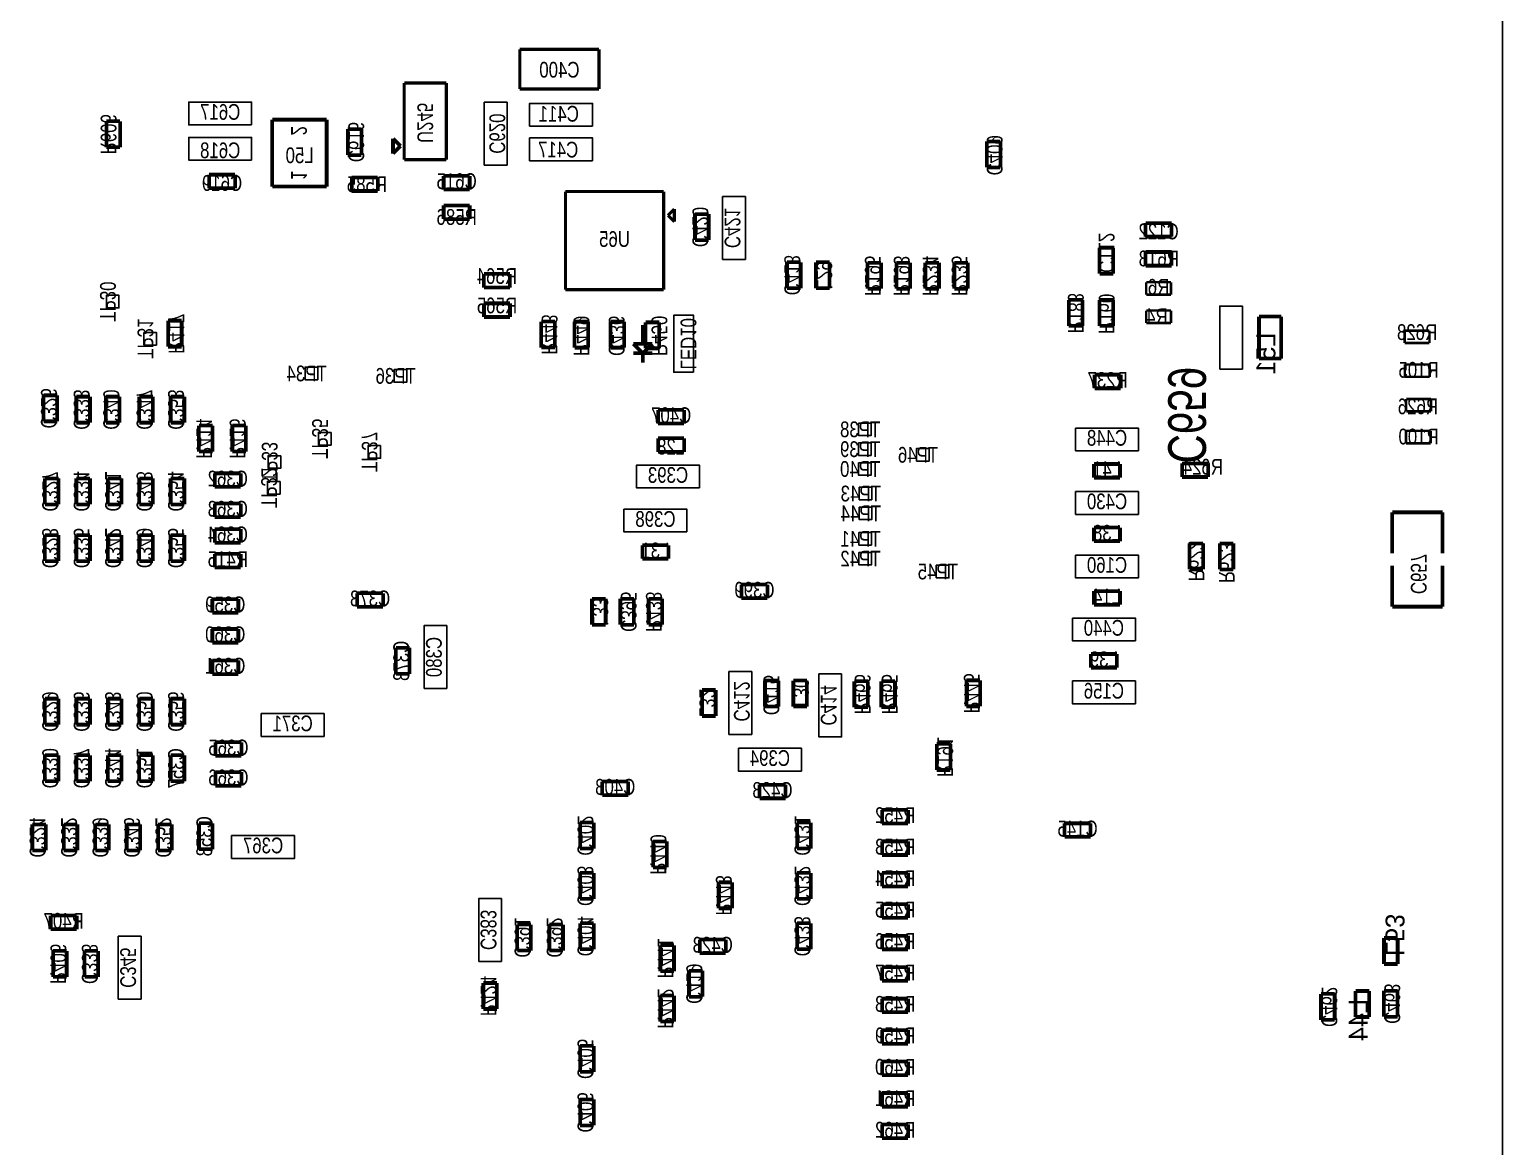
# Model space of a CAD drawing. Extents: x -6 to 122, y -39 to 112.
# Drawn here: x 57.1 to 116.6, y 37.6 to 82.7 of the extents above; entities that cross this region are included whole.
import ezdxf
from ezdxf.enums import TextEntityAlignment as Align

# ---------------------------------------------------------------- set-up
doc = ezdxf.new("R2010")
doc.units = 0
for name, color, linetype in [('BG_OUTLINE', 253, 'CONTINUOUS'), ('PG_ASSEMBLY_BOTTOM', 12, 'CONTINUOUS'), ('RD_ASSEMBLY_BOTTOM', 142, 'CONTINUOUS')]:
    doc.layers.add(name, color=color, linetype=linetype)

msp = doc.modelspace()

# ---------------------------------------------------------------- linework, layer by layer
at = {"layer": 'BG_OUTLINE'}
msp.add_lwpolyline([(116.599995, 7.999984), (116.599995, 109.599984)], dxfattribs=at)
at = {"layer": 'PG_ASSEMBLY_BOTTOM'}
for points, const_width in [([(76.912876, 80.290848), (76.912876, 81.891048)], 0.127), ([(76.912876, 81.891048), (80.113276, 81.891048)], 0.127), ([(80.113276, 81.891048), (80.113276, 80.290848)], 0.127), ([(72.245195, 77.43571), (72.245195, 80.535526)], 0.127), ([(72.245195, 80.535526), (73.945013, 80.535526)], 0.127), ([(73.945013, 80.535526), (73.945013, 77.43571)], 0.127), ([(80.113276, 80.290848), (76.912876, 80.290848)], 0.127), ([(66.9147, 76.35179), (66.9147, 79.051785)], 0.1524), ([(66.9147, 79.051785), (69.114721, 79.051785)], 0.1524), ([(66.9147, 76.35179), (66.9147, 79.051785)], 0.1524), ([(66.9147, 79.051785), (69.114721, 79.051785)], 0.1524), ([(69.114721, 79.051785), (69.114721, 76.35179)], 0.1524), ([(69.114721, 79.051785), (69.114721, 76.35179)], 0.1524), ([(60.22119, 77.938859), (60.22119, 78.988844)], 0.1524), ([(60.22119, 78.988844), (60.771405, 78.988844)], 0.1524), ([(60.771405, 78.988844), (60.771405, 77.938859)], 0.1524), ([(69.969202, 77.62273), (69.969202, 78.672715)], 0.1524), ([(69.969202, 78.672715), (70.519417, 78.672715)], 0.1524), ([(70.519417, 78.672715), (70.519417, 77.62273)], 0.1524), ([(60.771405, 77.938859), (60.22119, 77.938859)], 0.1524), ([(71.795107, 77.685621), (71.795107, 78.285619)], 0.1524), ([(71.795107, 78.285619), (72.095106, 77.98562)], 0.1524), ([(72.095106, 77.98562), (71.795107, 77.685621)], 0.1524), ([(95.77258, 77.124052), (95.77258, 78.174037)], 0.1524), ([(95.77258, 78.174037), (96.322794, 78.174037)], 0.1524), ([(96.322794, 78.174037), (96.322794, 77.124052)], 0.1524), ([(70.519417, 77.62273), (69.969202, 77.62273)], 0.1524), ([(73.945013, 77.43571), (72.245195, 77.43571)], 0.127), ([(64.365505, 76.283744), (64.365505, 76.833959)], 0.1524), ([(64.365505, 76.833959), (65.41549, 76.833959)], 0.1524), ([(65.41549, 76.833959), (65.41549, 76.283744)], 0.1524), ([(70.126225, 76.172441), (70.126225, 76.722656)], 0.1524), ([(70.126225, 76.722656), (71.17621, 76.722656)], 0.1524), ([(71.17621, 76.722656), (71.17621, 76.172441)], 0.1524), ([(73.839705, 76.232944), (73.839705, 76.783159)], 0.1524), ([(73.839705, 76.783159), (74.88969, 76.783159)], 0.1524), ([(74.88969, 76.783159), (74.88969, 76.232944)], 0.1524), ([(96.322794, 77.124052), (95.77258, 77.124052)], 0.1524), ([(65.41549, 76.283744), (64.365505, 76.283744)], 0.1524), ([(69.114721, 76.35179), (66.9147, 76.35179)], 0.1524), ([(69.114721, 76.35179), (66.9147, 76.35179)], 0.1524), ([(71.17621, 76.172441), (70.126225, 76.172441)], 0.1524), ([(74.88969, 76.232944), (73.839705, 76.232944)], 0.1524), ([(78.758898, 72.190051), (78.758898, 76.152451)], 0.127), ([(78.758898, 76.152451), (82.721298, 76.152451)], 0.127), ([(79.597098, 76.152451), (79.952698, 76.152451)], 0.127), ([(80.232098, 76.152451), (80.587698, 76.152451)], 0.127), ([(80.892498, 76.152451), (81.248098, 76.152451)], 0.127), ([(81.527498, 76.152451), (81.883098, 76.152451)], 0.127), ([(82.721298, 76.152451), (82.721298, 72.190051)], 0.127), ([(73.839705, 75.589359), (74.88969, 75.589359)], 0.1524), ([(73.839705, 75.039144), (73.839705, 75.589359)], 0.1524), ([(74.88969, 75.589359), (74.88969, 75.039144)], 0.1524), ([(74.88969, 75.039144), (73.839705, 75.039144)], 0.1524), ([(78.758898, 74.958651), (78.758898, 75.314251)], 0.127), ([(82.721298, 75.314251), (82.721298, 74.958651)], 0.127), ([(82.899098, 75.187251), (83.153098, 75.441251)], 0.127), ([(83.153098, 74.933251), (82.899098, 75.187251)], 0.127), ([(83.153098, 75.441251), (83.153098, 74.933251)], 0.127), ([(83.989494, 74.192359), (83.989494, 75.242344)], 0.1524), ([(83.989494, 75.242344), (84.539709, 75.242344)], 0.1524), ([(84.539709, 75.242344), (84.539709, 74.192359)], 0.1524), ([(78.758898, 74.323651), (78.758898, 74.679251)], 0.127), ([(82.721298, 74.679251), (82.721298, 74.323651)], 0.127), ([(102.186105, 74.327944), (102.186105, 74.878159)], 0.1524), ([(102.186105, 74.878159), (103.23609, 74.878159)], 0.1524), ([(103.23609, 74.327944), (102.186105, 74.327944)], 0.1524), ([(103.23609, 74.878159), (103.23609, 74.327944)], 0.1524), ([(78.758898, 73.663251), (78.758898, 74.018851)], 0.127), ([(82.721298, 74.018851), (82.721298, 73.663251)], 0.127), ([(84.539709, 74.192359), (83.989494, 74.192359)], 0.1524), ([(100.32779, 72.833459), (100.32779, 73.883444)], 0.1524), ([(100.32779, 73.883444), (100.878005, 73.883444)], 0.1524), ([(100.878005, 73.883444), (100.878005, 72.833459)], 0.1524), ([(102.186105, 73.709759), (103.23609, 73.709759)], 0.1524), ([(102.186105, 73.159544), (102.186105, 73.709759)], 0.1524), ([(103.23609, 73.709759), (103.23609, 73.159544)], 0.1524), ([(78.758898, 73.028251), (78.758898, 73.383851)], 0.127), ([(82.721298, 73.383851), (82.721298, 73.028251)], 0.127), ([(87.70399, 72.249259), (87.70399, 73.299244)], 0.1524), ([(87.70399, 73.299244), (88.254205, 73.299244)], 0.1524), ([(88.254205, 73.299244), (88.254205, 72.249259)], 0.1524), ([(88.87239, 72.249259), (88.87239, 73.299244)], 0.1524), ([(88.87239, 73.299244), (89.422605, 73.299244)], 0.1524), ([(89.422605, 73.299244), (89.422605, 72.249259)], 0.1524), ([(90.95519, 72.223859), (90.95519, 73.273844)], 0.1524), ([(90.95519, 73.273844), (91.505405, 73.273844)], 0.1524), ([(91.505405, 73.273844), (91.505405, 72.223859)], 0.1524), ([(92.12359, 72.223859), (92.12359, 73.273844)], 0.1524), ([(92.12359, 73.273844), (92.673805, 73.273844)], 0.1524), ([(92.673805, 73.273844), (92.673805, 72.223859)], 0.1524), ([(93.29199, 72.223859), (93.29199, 73.273844)], 0.1524), ([(93.29199, 73.273844), (93.842205, 73.273844)], 0.1524), ([(93.842205, 73.273844), (93.842205, 72.223859)], 0.1524), ([(94.46039, 72.223859), (94.46039, 73.273844)], 0.1524), ([(94.46039, 73.273844), (95.010605, 73.273844)], 0.1524), ([(95.010605, 73.273844), (95.010605, 72.223859)], 0.1524), ([(103.23609, 73.159544), (102.186105, 73.159544)], 0.1524), ([(75.464772, 72.274989), (75.464772, 72.825204)], 0.1524), ([(75.464772, 72.825204), (76.514757, 72.825204)], 0.1524), ([(76.514757, 72.825204), (76.514757, 72.274989)], 0.1524), ([(100.878005, 72.833459), (100.32779, 72.833459)], 0.1524), ([(76.514757, 72.274989), (75.464772, 72.274989)], 0.1524), ([(82.721298, 72.190051), (78.758898, 72.190051)], 0.127), ([(79.952698, 72.190051), (79.597098, 72.190051)], 0.127), ([(80.587698, 72.190051), (80.232098, 72.190051)], 0.127), ([(81.248098, 72.190051), (80.892498, 72.190051)], 0.127), ([(81.883098, 72.190051), (81.527498, 72.190051)], 0.127), ([(88.254205, 72.249259), (87.70399, 72.249259)], 0.1524), ([(89.422605, 72.249259), (88.87239, 72.249259)], 0.1524), ([(91.505405, 72.223859), (90.95519, 72.223859)], 0.1524), ([(92.673805, 72.223859), (92.12359, 72.223859)], 0.1524), ([(93.842205, 72.223859), (93.29199, 72.223859)], 0.1524), ([(95.010605, 72.223859), (94.46039, 72.223859)], 0.1524), ([(102.211226, 71.990915), (102.211226, 72.490813)], 0.102108), ([(102.211226, 72.490813), (103.21102, 72.490813)], 0.102108), ([(103.21102, 71.990915), (102.211226, 71.990915)], 0.102108), ([(103.21102, 72.490813), (103.21102, 71.990915)], 0.102108), ([(75.469318, 71.636814), (76.519303, 71.636814)], 0.1524), ([(75.469318, 71.086599), (75.469318, 71.636814)], 0.1524), ([(76.519303, 71.636814), (76.519303, 71.086599)], 0.1524), ([(99.08319, 70.725259), (99.08319, 71.775244)], 0.1524), ([(99.08319, 71.775244), (99.633405, 71.775244)], 0.1524), ([(99.633405, 71.775244), (99.633405, 70.725259)], 0.1524), ([(100.32779, 70.725259), (100.32779, 71.775244)], 0.1524), ([(100.32779, 71.775244), (100.878005, 71.775244)], 0.1524), ([(100.878005, 71.775244), (100.878005, 70.725259)], 0.1524), ([(102.2112, 70.847941), (102.2112, 71.347762)], 0.102108), ([(102.2112, 71.347762), (103.210995, 71.347762)], 0.102108), ([(103.210995, 71.347762), (103.210995, 70.847941)], 0.102108), ([(62.71039, 69.887059), (62.71039, 70.937044)], 0.1524), ([(62.71039, 70.937044), (63.260605, 70.937044)], 0.1524), ([(63.260605, 70.937044), (63.260605, 69.887059)], 0.1524), ([(76.519303, 71.086599), (75.469318, 71.086599)], 0.1524), ([(77.779194, 69.851448), (77.779194, 70.901433)], 0.1524), ([(77.779194, 70.901433), (78.329409, 70.901433)], 0.1524), ([(78.329409, 70.901433), (78.329409, 69.851448)], 0.1524), ([(79.125496, 69.848959), (79.125496, 70.898944)], 0.1524), ([(79.125496, 70.898944), (79.675711, 70.898944)], 0.1524), ([(79.675711, 70.898944), (79.675711, 69.848959)], 0.1524), ([(80.57929, 69.848959), (80.57929, 70.898944)], 0.1524), ([(80.57929, 70.898944), (81.129505, 70.898944)], 0.1524), ([(81.129505, 70.898944), (81.129505, 69.848959)], 0.1524), ([(81.883098, 70.005651), (81.883098, 70.767651)], 0.1524), ([(81.992089, 69.821755), (81.992089, 70.87174)], 0.1524), ([(81.992089, 70.87174), (82.542304, 70.87174)], 0.1524), ([(82.542304, 70.87174), (82.542304, 69.821755)], 0.1524), ([(99.633405, 70.725259), (99.08319, 70.725259)], 0.1524), ([(100.878005, 70.725259), (100.32779, 70.725259)], 0.1524), ([(103.210995, 70.847941), (102.2112, 70.847941)], 0.102108), ([(106.763312, 69.406491), (106.763312, 71.106309)], 0.1524), ([(106.763312, 71.106309), (107.663488, 71.106309)], 0.1524), ([(107.663488, 71.106309), (107.663488, 69.406491)], 0.1524), ([(112.6506, 70.036487), (112.6506, 70.536308)], 0.102108), ([(112.6506, 70.536308), (113.650395, 70.536308)], 0.102108), ([(113.650395, 70.536308), (113.650395, 70.036487)], 0.102108), ([(63.260605, 69.887059), (62.71039, 69.887059)], 0.1524), ([(78.329409, 69.851448), (77.779194, 69.851448)], 0.1524), ([(79.675711, 69.848959), (79.125496, 69.848959)], 0.1524), ([(81.129505, 69.848959), (80.57929, 69.848959)], 0.1524), ([(81.883098, 69.624651), (81.502098, 70.005651)], 0.1524), ([(81.502098, 70.005651), (82.264098, 70.005651)], 0.1524), ([(81.883098, 69.624651), (81.502098, 69.624651)], 0.1524), ([(82.264098, 70.005651), (81.883098, 69.624651)], 0.1524), ([(81.883098, 69.624651), (82.264098, 69.624651)], 0.1524), ([(81.883098, 69.243651), (81.883098, 69.624651)], 0.1524), ([(82.542304, 69.821755), (81.992089, 69.821755)], 0.1524), ([(113.650395, 70.036487), (112.6506, 70.036487)], 0.102108), ([(107.663488, 69.406491), (106.763312, 69.406491)], 0.1524), ([(112.653572, 68.66956), (112.653572, 69.169382)], 0.102108), ([(112.653572, 69.169382), (113.653367, 69.169382)], 0.102108), ([(113.653367, 69.169382), (113.653367, 68.66956)], 0.102108), ([(100.128705, 68.756759), (101.17869, 68.756759)], 0.1524), ([(100.128705, 68.206544), (100.128705, 68.756759)], 0.1524), ([(101.17869, 68.756759), (101.17869, 68.206544)], 0.1524), ([(113.653367, 68.66956), (112.653572, 68.66956)], 0.102108), ([(57.683121, 66.874238), (57.683121, 67.924223)], 0.1524), ([(57.683121, 67.924223), (58.233335, 67.924223)], 0.1524), ([(58.233335, 67.924223), (58.233335, 66.874238)], 0.1524), ([(59.005241, 66.822117), (59.005241, 67.872102)], 0.1524), ([(59.005241, 67.872102), (59.555456, 67.872102)], 0.1524), ([(59.555456, 67.872102), (59.555456, 66.822117)], 0.1524), ([(60.200743, 66.822117), (60.200743, 67.872102)], 0.1524), ([(60.200743, 67.872102), (60.750958, 67.872102)], 0.1524), ([(60.750958, 67.872102), (60.750958, 66.822117)], 0.1524), ([(61.545241, 66.822117), (61.545241, 67.872102)], 0.1524), ([(61.545241, 67.872102), (62.095456, 67.872102)], 0.1524), ([(62.095456, 67.872102), (62.095456, 66.822117)], 0.1524), ([(62.815241, 66.822117), (62.815241, 67.872102)], 0.1524), ([(62.815241, 67.872102), (63.365456, 67.872102)], 0.1524), ([(63.365456, 67.872102), (63.365456, 66.822117)], 0.1524), ([(101.17869, 68.206544), (100.128705, 68.206544)], 0.1524), ([(112.710265, 67.274288), (112.710265, 67.774109)], 0.102108), ([(112.710265, 67.774109), (113.71006, 67.774109)], 0.102108), ([(113.71006, 67.774109), (113.71006, 67.274288)], 0.102108), ([(82.501207, 66.784144), (82.501207, 67.334359)], 0.1524), ([(82.501207, 67.334359), (83.551192, 67.334359)], 0.1524), ([(83.551192, 67.334359), (83.551192, 66.784144)], 0.1524), ([(113.71006, 67.274288), (112.710265, 67.274288)], 0.102108), ([(58.233335, 66.874238), (57.683121, 66.874238)], 0.1524), ([(59.555456, 66.822117), (59.005241, 66.822117)], 0.1524), ([(60.750958, 66.822117), (60.200743, 66.822117)], 0.1524), ([(62.095456, 66.822117), (61.545241, 66.822117)], 0.1524), ([(63.365456, 66.822117), (62.815241, 66.822117)], 0.1524), ([(63.956641, 65.651939), (63.956641, 66.701924)], 0.1524), ([(63.956641, 66.701924), (64.506856, 66.701924)], 0.1524), ([(64.506856, 66.701924), (64.506856, 65.651939)], 0.1524), ([(65.302841, 65.651939), (65.302841, 66.701924)], 0.1524), ([(65.302841, 66.701924), (65.853056, 66.701924)], 0.1524), ([(65.853056, 66.701924), (65.853056, 65.651939)], 0.1524), ([(83.551192, 66.784144), (82.501207, 66.784144)], 0.1524), ([(82.501105, 66.191359), (83.55109, 66.191359)], 0.1524), ([(82.501105, 65.641144), (82.501105, 66.191359)], 0.1524), ([(83.55109, 66.191359), (83.55109, 65.641144)], 0.1524), ([(112.699038, 65.989479), (112.699038, 66.489301)], 0.102108), ([(112.699038, 66.489301), (113.698833, 66.489301)], 0.102108), ([(113.698833, 65.989479), (112.699038, 65.989479)], 0.102108), ([(113.698833, 66.489301), (113.698833, 65.989479)], 0.102108), ([(64.506856, 65.651939), (63.956641, 65.651939)], 0.1524), ([(65.853056, 65.651939), (65.302841, 65.651939)], 0.1524), ([(83.55109, 65.641144), (82.501105, 65.641144)], 0.1524), ([(64.597356, 64.225424), (64.597356, 64.775639)], 0.1524), ([(64.597356, 64.775639), (65.647341, 64.775639)], 0.1524), ([(65.647341, 64.775639), (65.647341, 64.225424)], 0.1524), ([(100.103305, 64.599744), (100.103305, 65.149959)], 0.1524), ([(100.103305, 65.149959), (101.15329, 65.149959)], 0.1524), ([(101.15329, 65.149959), (101.15329, 64.599744)], 0.1524), ([(103.659305, 65.175359), (104.70929, 65.175359)], 0.1524), ([(103.659305, 64.625144), (103.659305, 65.175359)], 0.1524), ([(104.70929, 65.175359), (104.70929, 64.625144)], 0.1524), ([(57.735241, 63.518821), (57.735241, 64.568807)], 0.1524), ([(57.735241, 64.568807), (58.285456, 64.568807)], 0.1524), ([(58.285456, 64.568807), (58.285456, 63.518821)], 0.1524), ([(59.005241, 63.518821), (59.005241, 64.568807)], 0.1524), ([(59.005241, 64.568807), (59.555456, 64.568807)], 0.1524), ([(59.555456, 64.568807), (59.555456, 63.518821)], 0.1524), ([(60.275241, 63.518821), (60.275241, 64.568807)], 0.1524), ([(60.275241, 64.568807), (60.825456, 64.568807)], 0.1524), ([(60.825456, 64.568807), (60.825456, 63.518821)], 0.1524), ([(61.545241, 63.518821), (61.545241, 64.568807)], 0.1524), ([(61.545241, 64.568807), (62.095456, 64.568807)], 0.1524), ([(62.095456, 64.568807), (62.095456, 63.518821)], 0.1524), ([(62.815241, 63.518821), (62.815241, 64.568807)], 0.1524), ([(62.815241, 64.568807), (63.365456, 64.568807)], 0.1524), ([(63.365456, 64.568807), (63.365456, 63.518821)], 0.1524), ([(65.647341, 64.225424), (64.597356, 64.225424)], 0.1524), ([(101.15329, 64.599744), (100.103305, 64.599744)], 0.1524), ([(104.70929, 64.625144), (103.659305, 64.625144)], 0.1524), ([(58.285456, 63.518821), (57.735241, 63.518821)], 0.1524), ([(59.555456, 63.518821), (59.005241, 63.518821)], 0.1524), ([(60.825456, 63.518821), (60.275241, 63.518821)], 0.1524), ([(62.095456, 63.518821), (61.545241, 63.518821)], 0.1524), ([(63.365456, 63.518821), (62.815241, 63.518821)], 0.1524), ([(64.597356, 63.006707), (64.597356, 63.556921)], 0.1524), ([(64.597356, 63.556921), (65.647341, 63.556921)], 0.1524), ([(65.647341, 63.006707), (64.597356, 63.006707)], 0.1524), ([(65.647341, 63.556921), (65.647341, 63.006707)], 0.1524), ([(114.175794, 63.200051), (112.143794, 63.200051)], 0.1524), ([(112.143794, 63.200051), (112.143794, 61.549051)], 0.1524), ([(114.175794, 61.549051), (114.175794, 63.200051)], 0.1524), ([(64.597356, 61.972215), (64.597356, 62.52243)], 0.1524), ([(64.597356, 62.52243), (65.647341, 62.52243)], 0.1524), ([(65.647341, 62.52243), (65.647341, 61.972215)], 0.1524), ([(100.103305, 62.034344), (100.103305, 62.584559)], 0.1524), ([(100.103305, 62.584559), (101.15329, 62.584559)], 0.1524), ([(101.15329, 62.584559), (101.15329, 62.034344)], 0.1524), ([(57.735241, 61.232821), (57.735241, 62.282807)], 0.1524), ([(57.735241, 62.282807), (58.285456, 62.282807)], 0.1524), ([(58.285456, 62.282807), (58.285456, 61.232821)], 0.1524), ([(59.005241, 61.232821), (59.005241, 62.282807)], 0.1524), ([(59.005241, 62.282807), (59.555456, 62.282807)], 0.1524), ([(59.555456, 62.282807), (59.555456, 61.232821)], 0.1524), ([(60.275241, 61.232821), (60.275241, 62.282807)], 0.1524), ([(60.275241, 62.282807), (60.825456, 62.282807)], 0.1524), ([(60.825456, 62.282807), (60.825456, 61.232821)], 0.1524), ([(61.545241, 61.232821), (61.545241, 62.282807)], 0.1524), ([(61.545241, 62.282807), (62.095456, 62.282807)], 0.1524), ([(62.095456, 62.282807), (62.095456, 61.232821)], 0.1524), ([(62.815241, 61.232821), (62.815241, 62.282807)], 0.1524), ([(62.815241, 62.282807), (63.365456, 62.282807)], 0.1524), ([(63.365456, 62.282807), (63.365456, 61.232821)], 0.1524), ([(65.647341, 61.972215), (64.597356, 61.972215)], 0.1524), ([(81.866105, 61.873359), (82.91609, 61.873359)], 0.1524), ([(81.866105, 61.323144), (81.866105, 61.873359)], 0.1524), ([(82.91609, 61.873359), (82.91609, 61.323144)], 0.1524), ([(101.15329, 62.034344), (100.103305, 62.034344)], 0.1524), ([(103.95999, 60.895459), (103.95999, 61.945444)], 0.1524), ([(103.95999, 61.945444), (104.510205, 61.945444)], 0.1524), ([(104.510205, 61.945444), (104.510205, 60.895459)], 0.1524), ([(105.17919, 60.895459), (105.17919, 61.945444)], 0.1524), ([(105.17919, 61.945444), (105.729405, 61.945444)], 0.1524), ([(105.729405, 61.945444), (105.729405, 60.895459)], 0.1524), ([(58.285456, 61.232821), (57.735241, 61.232821)], 0.1524), ([(59.555456, 61.232821), (59.005241, 61.232821)], 0.1524), ([(60.825456, 61.232821), (60.275241, 61.232821)], 0.1524), ([(62.095456, 61.232821), (61.545241, 61.232821)], 0.1524), ([(63.365456, 61.232821), (62.815241, 61.232821)], 0.1524), ([(64.597356, 60.974707), (64.597356, 61.524921)], 0.1524), ([(64.597356, 61.524921), (65.647341, 61.524921)], 0.1524), ([(65.647341, 61.524921), (65.647341, 60.974707)], 0.1524), ([(82.91609, 61.323144), (81.866105, 61.323144)], 0.1524), ([(65.647341, 60.974707), (64.597356, 60.974707)], 0.1524), ([(104.510205, 60.895459), (103.95999, 60.895459)], 0.1524), ([(105.729405, 60.895459), (105.17919, 60.895459)], 0.1524), ([(112.143794, 59.390051), (112.143794, 61.041051)], 0.1524), ([(114.175794, 61.041051), (114.175794, 59.390051)], 0.1524), ([(85.865437, 60.284817), (86.915422, 60.284817)], 0.1524), ([(85.865437, 59.734602), (85.865437, 60.284817)], 0.1524), ([(86.915422, 60.284817), (86.915422, 59.734602)], 0.1524), ([(100.103305, 59.468944), (100.103305, 60.019159)], 0.1524), ([(100.103305, 60.019159), (101.15329, 60.019159)], 0.1524), ([(101.15329, 60.019159), (101.15329, 59.468944)], 0.1524), ([(64.495756, 59.145907), (64.495756, 59.696121)], 0.1524), ([(64.495756, 59.696121), (65.545741, 59.696121)], 0.1524), ([(65.545741, 59.696121), (65.545741, 59.145907)], 0.1524), ([(70.344411, 59.386394), (70.344411, 59.936609)], 0.1524), ([(70.344411, 59.936609), (71.394396, 59.936609)], 0.1524), ([(71.394396, 59.936609), (71.394396, 59.386394)], 0.1524), ([(79.82999, 58.660259), (79.82999, 59.710244)], 0.1524), ([(79.82999, 59.710244), (80.380205, 59.710244)], 0.1524), ([(80.380205, 59.710244), (80.380205, 58.660259)], 0.1524), ([(80.97299, 58.660259), (80.97299, 59.710244)], 0.1524), ([(80.97299, 59.710244), (81.523205, 59.710244)], 0.1524), ([(81.523205, 59.710244), (81.523205, 58.660259)], 0.1524), ([(82.11599, 58.660259), (82.11599, 59.710244)], 0.1524), ([(82.11599, 59.710244), (82.666205, 59.710244)], 0.1524), ([(82.666205, 59.710244), (82.666205, 58.660259)], 0.1524), ([(86.915422, 59.734602), (85.865437, 59.734602)], 0.1524), ([(101.15329, 59.468944), (100.103305, 59.468944)], 0.1524), ([(65.545741, 59.145907), (64.495756, 59.145907)], 0.1524), ([(71.394396, 59.386394), (70.344411, 59.386394)], 0.1524), ([(114.175794, 59.390051), (112.143794, 59.390051)], 0.1524), ([(64.495756, 57.939407), (64.495756, 58.489621)], 0.1524), ([(64.495756, 58.489621), (65.545741, 58.489621)], 0.1524), ([(65.545741, 58.489621), (65.545741, 57.939407)], 0.1524), ([(80.380205, 58.660259), (79.82999, 58.660259)], 0.1524), ([(81.523205, 58.660259), (80.97299, 58.660259)], 0.1524), ([(82.666205, 58.660259), (82.11599, 58.660259)], 0.1524), ([(65.545741, 57.939407), (64.495756, 57.939407)], 0.1524), ([(71.910931, 56.680125), (71.910931, 57.730111)], 0.1524), ([(71.910931, 57.730111), (72.461145, 57.730111)], 0.1524), ([(72.461145, 57.730111), (72.461145, 56.680125)], 0.1524), ([(64.495756, 56.669407), (64.495756, 57.219621)], 0.1524), ([(64.495756, 57.219621), (65.545741, 57.219621)], 0.1524), ([(65.545741, 57.219621), (65.545741, 56.669407)], 0.1524), ([(99.976305, 56.928944), (99.976305, 57.479159)], 0.1524), ([(99.976305, 57.479159), (101.02629, 57.479159)], 0.1524), ([(101.02629, 57.479159), (101.02629, 56.928944)], 0.1524), ([(65.545741, 56.669407), (64.495756, 56.669407)], 0.1524), ([(72.461145, 56.680125), (71.910931, 56.680125)], 0.1524), ([(101.02629, 56.928944), (99.976305, 56.928944)], 0.1524), ([(84.27499, 54.977259), (84.27499, 56.027244)], 0.1524), ([(84.27499, 56.027244), (84.825205, 56.027244)], 0.1524), ([(84.825205, 56.027244), (84.825205, 54.977259)], 0.1524), ([(86.81499, 55.358259), (86.81499, 56.408244)], 0.1524), ([(86.81499, 56.408244), (87.365205, 56.408244)], 0.1524), ([(87.365205, 56.408244), (87.365205, 55.358259)], 0.1524), ([(87.95799, 55.358259), (87.95799, 56.408244)], 0.1524), ([(87.95799, 56.408244), (88.508205, 56.408244)], 0.1524), ([(88.508205, 56.408244), (88.508205, 55.358259)], 0.1524), ([(90.42179, 55.332859), (90.42179, 56.382844)], 0.1524), ([(90.42179, 56.382844), (90.972005, 56.382844)], 0.1524), ([(90.972005, 56.382844), (90.972005, 55.332859)], 0.1524), ([(91.51399, 55.332859), (91.51399, 56.382844)], 0.1524), ([(91.51399, 56.382844), (92.064205, 56.382844)], 0.1524), ([(92.064205, 56.382844), (92.064205, 55.332859)], 0.1524), ([(94.952515, 55.367961), (94.952515, 56.417947)], 0.1524), ([(94.952515, 56.417947), (95.50273, 56.417947)], 0.1524), ([(95.50273, 56.417947), (95.50273, 55.367961)], 0.1524), ([(57.735241, 54.628821), (57.735241, 55.678807)], 0.1524), ([(57.735241, 55.678807), (58.285456, 55.678807)], 0.1524), ([(58.285456, 55.678807), (58.285456, 54.628821)], 0.1524), ([(59.005241, 54.628821), (59.005241, 55.678807)], 0.1524), ([(59.005241, 55.678807), (59.555456, 55.678807)], 0.1524), ([(59.555456, 55.678807), (59.555456, 54.628821)], 0.1524), ([(60.275241, 54.628821), (60.275241, 55.678807)], 0.1524), ([(60.275241, 55.678807), (60.825456, 55.678807)], 0.1524), ([(60.825456, 55.678807), (60.825456, 54.628821)], 0.1524), ([(61.545241, 54.628821), (61.545241, 55.678807)], 0.1524), ([(61.545241, 55.678807), (62.095456, 55.678807)], 0.1524), ([(62.095456, 55.678807), (62.095456, 54.628821)], 0.1524), ([(62.815241, 54.628821), (62.815241, 55.678807)], 0.1524), ([(62.815241, 55.678807), (63.365456, 55.678807)], 0.1524), ([(63.365456, 55.678807), (63.365456, 54.628821)], 0.1524), ([(87.365205, 55.358259), (86.81499, 55.358259)], 0.1524), ([(88.508205, 55.358259), (87.95799, 55.358259)], 0.1524), ([(90.972005, 55.332859), (90.42179, 55.332859)], 0.1524), ([(92.064205, 55.332859), (91.51399, 55.332859)], 0.1524), ([(95.50273, 55.367961), (94.952515, 55.367961)], 0.1524), ([(84.825205, 54.977259), (84.27499, 54.977259)], 0.1524), ([(58.285456, 54.628821), (57.735241, 54.628821)], 0.1524), ([(59.555456, 54.628821), (59.005241, 54.628821)], 0.1524), ([(60.825456, 54.628821), (60.275241, 54.628821)], 0.1524), ([(62.095456, 54.628821), (61.545241, 54.628821)], 0.1524), ([(63.365456, 54.628821), (62.815241, 54.628821)], 0.1524), ([(64.622756, 53.367407), (64.622756, 53.917621)], 0.1524), ([(64.622756, 53.917621), (65.672741, 53.917621)], 0.1524), ([(65.672741, 53.917621), (65.672741, 53.367407)], 0.1524), ([(93.754778, 52.799971), (93.754778, 53.849956)], 0.1524), ([(93.754778, 53.849956), (94.304993, 53.849956)], 0.1524), ([(94.304993, 53.849956), (94.304993, 52.799971)], 0.1524), ([(57.735241, 52.342821), (57.735241, 53.392807)], 0.1524), ([(57.735241, 53.392807), (58.285456, 53.392807)], 0.1524), ([(58.285456, 53.392807), (58.285456, 52.342821)], 0.1524), ([(59.005241, 52.342821), (59.005241, 53.392807)], 0.1524), ([(59.005241, 53.392807), (59.555456, 53.392807)], 0.1524), ([(59.555456, 53.392807), (59.555456, 52.342821)], 0.1524), ([(60.275241, 52.342821), (60.275241, 53.392807)], 0.1524), ([(60.275241, 53.392807), (60.825456, 53.392807)], 0.1524), ([(60.825456, 53.392807), (60.825456, 52.342821)], 0.1524), ([(61.545241, 52.342821), (61.545241, 53.392807)], 0.1524), ([(61.545241, 53.392807), (62.095456, 53.392807)], 0.1524), ([(62.095456, 53.392807), (62.095456, 52.342821)], 0.1524), ([(62.815241, 52.342821), (62.815241, 53.392807)], 0.1524), ([(62.815241, 53.392807), (63.365456, 53.392807)], 0.1524), ([(63.365456, 53.392807), (63.365456, 52.342821)], 0.1524), ([(65.672741, 53.367407), (64.622756, 53.367407)], 0.1524), ([(58.285456, 52.342821), (57.735241, 52.342821)], 0.1524), ([(59.555456, 52.342821), (59.005241, 52.342821)], 0.1524), ([(60.825456, 52.342821), (60.275241, 52.342821)], 0.1524), ([(62.095456, 52.342821), (61.545241, 52.342821)], 0.1524), ([(63.365456, 52.342821), (62.815241, 52.342821)], 0.1524), ([(64.622756, 52.160907), (64.622756, 52.711121)], 0.1524), ([(64.622756, 52.711121), (65.672741, 52.711121)], 0.1524), ([(65.672741, 52.711121), (65.672741, 52.160907)], 0.1524), ([(80.243756, 52.330121), (81.293741, 52.330121)], 0.1524), ([(80.243756, 51.779907), (80.243756, 52.330121)], 0.1524), ([(81.293741, 52.330121), (81.293741, 51.779907)], 0.1524), ([(94.304993, 52.799971), (93.754778, 52.799971)], 0.1524), ([(65.672741, 52.160907), (64.622756, 52.160907)], 0.1524), ([(81.293741, 51.779907), (80.243756, 51.779907)], 0.1524), ([(86.593756, 52.203121), (87.643741, 52.203121)], 0.1524), ([(86.593756, 51.652907), (86.593756, 52.203121)], 0.1524), ([(87.643741, 52.203121), (87.643741, 51.652907)], 0.1524), ([(87.643741, 51.652907), (86.593756, 51.652907)], 0.1524), ([(91.546756, 51.187121), (92.596741, 51.187121)], 0.1524), ([(91.546756, 50.636907), (91.546756, 51.187121)], 0.1524), ([(92.596741, 51.187121), (92.596741, 50.636907)], 0.1524), ([(57.227241, 49.548821), (57.227241, 50.598807)], 0.1524), ([(57.227241, 50.598807), (57.777456, 50.598807)], 0.1524), ([(57.777456, 50.598807), (57.777456, 49.548821)], 0.1524), ([(58.497241, 49.548821), (58.497241, 50.598807)], 0.1524), ([(58.497241, 50.598807), (59.047456, 50.598807)], 0.1524), ([(59.047456, 50.598807), (59.047456, 49.548821)], 0.1524), ([(59.767241, 49.548821), (59.767241, 50.598807)], 0.1524), ([(59.767241, 50.598807), (60.317456, 50.598807)], 0.1524), ([(60.317456, 50.598807), (60.317456, 49.548821)], 0.1524), ([(61.037241, 49.548821), (61.037241, 50.598807)], 0.1524), ([(61.037241, 50.598807), (61.587456, 50.598807)], 0.1524), ([(61.587456, 50.598807), (61.587456, 49.548821)], 0.1524), ([(62.307241, 49.548821), (62.307241, 50.598807)], 0.1524), ([(62.307241, 50.598807), (62.857456, 50.598807)], 0.1524), ([(62.857456, 50.598807), (62.857456, 49.548821)], 0.1524), ([(63.958241, 49.599621), (63.958241, 50.649607)], 0.1524), ([(63.958241, 50.649607), (64.508456, 50.649607)], 0.1524), ([(64.508456, 50.649607), (64.508456, 49.599621)], 0.1524), ([(79.350641, 49.625021), (79.350641, 50.675007)], 0.1524), ([(79.350641, 50.675007), (79.900856, 50.675007)], 0.1524), ([(79.900856, 50.675007), (79.900856, 49.625021)], 0.1524), ([(88.113641, 49.625021), (88.113641, 50.675007)], 0.1524), ([(88.113641, 50.675007), (88.663856, 50.675007)], 0.1524), ([(88.663856, 50.675007), (88.663856, 49.625021)], 0.1524), ([(92.596741, 50.636907), (91.546756, 50.636907)], 0.1524), ([(98.913721, 50.096344), (98.913721, 50.646559)], 0.1524), ([(98.913721, 50.646559), (99.963707, 50.646559)], 0.1524), ([(99.963707, 50.646559), (99.963707, 50.096344)], 0.1524), ([(82.297041, 48.863021), (82.297041, 49.913007)], 0.1524), ([(82.297041, 49.913007), (82.847256, 49.913007)], 0.1524), ([(82.847256, 49.913007), (82.847256, 48.863021)], 0.1524), ([(91.546756, 49.917121), (92.596741, 49.917121)], 0.1524), ([(91.546756, 49.366907), (91.546756, 49.917121)], 0.1524), ([(92.596741, 49.917121), (92.596741, 49.366907)], 0.1524), ([(99.963707, 50.096344), (98.913721, 50.096344)], 0.1524), ([(57.777456, 49.548821), (57.227241, 49.548821)], 0.1524), ([(59.047456, 49.548821), (58.497241, 49.548821)], 0.1524), ([(60.317456, 49.548821), (59.767241, 49.548821)], 0.1524), ([(61.587456, 49.548821), (61.037241, 49.548821)], 0.1524), ([(62.857456, 49.548821), (62.307241, 49.548821)], 0.1524), ([(64.508456, 49.599621), (63.958241, 49.599621)], 0.1524), ([(79.900856, 49.625021), (79.350641, 49.625021)], 0.1524), ([(88.663856, 49.625021), (88.113641, 49.625021)], 0.1524), ([(92.596741, 49.366907), (91.546756, 49.366907)], 0.1524), ([(82.847256, 48.863021), (82.297041, 48.863021)], 0.1524), ([(79.350641, 47.593021), (79.350641, 48.643007)], 0.1524), ([(79.350641, 48.643007), (79.900856, 48.643007)], 0.1524), ([(79.900856, 48.643007), (79.900856, 47.593021)], 0.1524), ([(84.938641, 47.212021), (84.938641, 48.262007)], 0.1524), ([(84.938641, 48.262007), (85.488856, 48.262007)], 0.1524), ([(85.488856, 48.262007), (85.488856, 47.212021)], 0.1524), ([(88.113641, 47.593021), (88.113641, 48.643007)], 0.1524), ([(88.113641, 48.643007), (88.663856, 48.643007)], 0.1524), ([(88.663856, 48.643007), (88.663856, 47.593021)], 0.1524), ([(91.546756, 48.647121), (92.596741, 48.647121)], 0.1524), ([(91.546756, 48.096907), (91.546756, 48.647121)], 0.1524), ([(92.596741, 48.647121), (92.596741, 48.096907)], 0.1524), ([(79.900856, 47.593021), (79.350641, 47.593021)], 0.1524), ([(88.663856, 47.593021), (88.113641, 47.593021)], 0.1524), ([(92.596741, 48.096907), (91.546756, 48.096907)], 0.1524), ([(57.967956, 46.369707), (57.967956, 46.919921)], 0.1524), ([(57.967956, 46.919921), (59.017941, 46.919921)], 0.1524), ([(59.017941, 46.919921), (59.017941, 46.369707)], 0.1524), ([(85.488856, 47.212021), (84.938641, 47.212021)], 0.1524), ([(91.546756, 47.377121), (92.596741, 47.377121)], 0.1524), ([(91.546756, 46.826907), (91.546756, 47.377121)], 0.1524), ([(92.596741, 47.377121), (92.596741, 46.826907)], 0.1524), ([(59.017941, 46.369707), (57.967956, 46.369707)], 0.1524), ([(76.810641, 45.510221), (76.810641, 46.560207)], 0.1524), ([(76.810641, 46.560207), (77.360856, 46.560207)], 0.1524), ([(77.360856, 46.560207), (77.360856, 45.510221)], 0.1524), ([(78.106041, 45.510221), (78.106041, 46.560207)], 0.1524), ([(78.106041, 46.560207), (78.656256, 46.560207)], 0.1524), ([(78.656256, 46.560207), (78.656256, 45.510221)], 0.1524), ([(79.350641, 45.561021), (79.350641, 46.611007)], 0.1524), ([(79.350641, 46.611007), (79.900856, 46.611007)], 0.1524), ([(79.900856, 46.611007), (79.900856, 45.561021)], 0.1524), ([(88.113641, 45.561021), (88.113641, 46.611007)], 0.1524), ([(88.113641, 46.611007), (88.663856, 46.611007)], 0.1524), ([(88.663856, 46.611007), (88.663856, 45.561021)], 0.1524), ([(92.596741, 46.826907), (91.546756, 46.826907)], 0.1524), ([(84.180756, 45.954721), (85.230741, 45.954721)], 0.1524), ([(84.180756, 45.404507), (84.180756, 45.954721)], 0.1524), ([(85.230741, 45.954721), (85.230741, 45.404507)], 0.1524), ([(91.546756, 46.107121), (92.596741, 46.107121)], 0.1524), ([(91.546756, 45.556907), (91.546756, 46.107121)], 0.1524), ([(92.596741, 46.107121), (92.596741, 45.556907)], 0.1524), ([(111.815093, 44.966407), (111.815093, 46.016393)], 0.1524), ([(111.815093, 46.016393), (112.365307, 46.016393)], 0.1524), ([(112.365307, 46.016393), (112.365307, 44.966407)], 0.1524), ([(58.065441, 44.443421), (58.065441, 45.493407)], 0.1524), ([(58.065441, 45.493407), (58.615656, 45.493407)], 0.1524), ([(58.615656, 45.493407), (58.615656, 44.443421)], 0.1524), ([(59.335441, 44.443421), (59.335441, 45.493407)], 0.1524), ([(59.335441, 45.493407), (59.885656, 45.493407)], 0.1524), ([(59.885656, 45.493407), (59.885656, 44.443421)], 0.1524), ([(77.360856, 45.510221), (76.810641, 45.510221)], 0.1524), ([(78.656256, 45.510221), (78.106041, 45.510221)], 0.1524), ([(79.900856, 45.561021), (79.350641, 45.561021)], 0.1524), ([(82.589141, 44.672021), (82.589141, 45.722007)], 0.1524), ([(82.589141, 45.722007), (83.139356, 45.722007)], 0.1524), ([(83.139356, 45.722007), (83.139356, 44.672021)], 0.1524), ([(85.230741, 45.404507), (84.180756, 45.404507)], 0.1524), ([(88.663856, 45.561021), (88.113641, 45.561021)], 0.1524), ([(92.596741, 45.556907), (91.546756, 45.556907)], 0.1524), ([(83.139356, 44.672021), (82.589141, 44.672021)], 0.1524), ([(83.744841, 43.643321), (83.744841, 44.693307)], 0.1524), ([(83.744841, 44.693307), (84.295056, 44.693307)], 0.1524), ([(84.295056, 44.693307), (84.295056, 43.643321)], 0.1524), ([(91.546756, 44.837121), (92.596741, 44.837121)], 0.1524), ([(91.546756, 44.286907), (91.546756, 44.837121)], 0.1524), ([(92.596741, 44.837121), (92.596741, 44.286907)], 0.1524), ([(112.365307, 44.966407), (111.815093, 44.966407)], 0.1524), ([(58.615656, 44.443421), (58.065441, 44.443421)], 0.1524), ([(59.885656, 44.443421), (59.335441, 44.443421)], 0.1524), ([(75.439041, 43.148021), (75.439041, 44.198007)], 0.1524), ([(75.439041, 44.198007), (75.989256, 44.198007)], 0.1524), ([(75.989256, 44.198007), (75.989256, 43.148021)], 0.1524), ([(92.596741, 44.286907), (91.546756, 44.286907)], 0.1524), ([(82.589141, 42.640021), (82.589141, 43.690007)], 0.1524), ([(82.589141, 43.690007), (83.139356, 43.690007)], 0.1524), ([(83.139356, 43.690007), (83.139356, 42.640021)], 0.1524), ([(84.295056, 43.643321), (83.744841, 43.643321)], 0.1524), ([(91.546756, 43.567121), (92.596741, 43.567121)], 0.1524), ([(91.546756, 43.016907), (91.546756, 43.567121)], 0.1524), ([(92.596741, 43.567121), (92.596741, 43.016907)], 0.1524), ([(109.26859, 42.709059), (109.26859, 43.759044)], 0.1524), ([(109.26859, 43.759044), (109.818805, 43.759044)], 0.1524), ([(109.818805, 43.759044), (109.818805, 42.709059)], 0.1524), ([(110.66559, 42.825086), (110.66559, 43.875071)], 0.1524), ([(110.66559, 43.875071), (111.215805, 43.875071)], 0.1524), ([(111.215805, 43.875071), (111.215805, 42.825086)], 0.1524), ([(111.80859, 42.836059), (111.80859, 43.886044)], 0.1524), ([(111.80859, 43.886044), (112.358805, 43.886044)], 0.1524), ([(112.358805, 43.886044), (112.358805, 42.836059)], 0.1524), ([(75.989256, 43.148021), (75.439041, 43.148021)], 0.1524), ([(92.596741, 43.016907), (91.546756, 43.016907)], 0.1524), ([(111.215805, 42.825086), (110.66559, 42.825086)], 0.1524), ([(112.358805, 42.836059), (111.80859, 42.836059)], 0.1524), ([(83.139356, 42.640021), (82.589141, 42.640021)], 0.1524), ([(91.546756, 42.297121), (92.596741, 42.297121)], 0.1524), ([(91.546756, 41.746907), (91.546756, 42.297121)], 0.1524), ([(92.596741, 42.297121), (92.596741, 41.746907)], 0.1524), ([(109.818805, 42.709059), (109.26859, 42.709059)], 0.1524), ([(79.350641, 40.608021), (79.350641, 41.658007)], 0.1524), ([(79.350641, 41.658007), (79.900856, 41.658007)], 0.1524), ([(79.900856, 41.658007), (79.900856, 40.608021)], 0.1524), ([(92.596741, 41.746907), (91.546756, 41.746907)], 0.1524), ([(91.546756, 41.027121), (92.596741, 41.027121)], 0.1524), ([(91.546756, 40.476907), (91.546756, 41.027121)], 0.1524), ([(92.596741, 41.027121), (92.596741, 40.476907)], 0.1524), ([(79.900856, 40.608021), (79.350641, 40.608021)], 0.1524), ([(92.596741, 40.476907), (91.546756, 40.476907)], 0.1524), ([(79.350641, 38.449021), (79.350641, 39.499007)], 0.1524), ([(79.350641, 39.499007), (79.900856, 39.499007)], 0.1524), ([(79.900856, 39.499007), (79.900856, 38.449021)], 0.1524), ([(91.546756, 39.757121), (92.596741, 39.757121)], 0.1524), ([(91.546756, 39.206907), (91.546756, 39.757121)], 0.1524), ([(92.596741, 39.206907), (91.546756, 39.206907)], 0.1524), ([(92.596741, 39.757121), (92.596741, 39.206907)], 0.1524), ([(79.900856, 38.449021), (79.350641, 38.449021)], 0.1524), ([(91.546756, 38.487121), (92.596741, 38.487121)], 0.1524), ([(91.546756, 37.936907), (91.546756, 38.487121)], 0.1524), ([(92.596741, 38.487121), (92.596741, 37.936907)], 0.1524), ([(92.596741, 37.936907), (91.546756, 37.936907)], 0.1524)]:
    msp.add_lwpolyline(points, dxfattribs=dict(at, const_width=const_width))
for points in [[(66.084298, 78.842032), (63.544298, 78.842032), (63.544298, 79.76202), (66.084298, 79.76202)], [(76.399466, 79.759251), (76.399466, 77.219251), (75.479478, 77.219251), (75.479478, 79.759251)], [(79.851098, 78.791232), (77.311098, 78.791232), (77.311098, 79.71122), (79.851098, 79.71122)], [(66.084298, 77.419683), (63.544298, 77.419683), (63.544298, 78.339671), (66.084298, 78.339671)], [(79.851098, 77.394232), (77.311098, 77.394232), (77.311098, 78.31422), (79.851098, 78.31422)], [(86.026142, 75.949251), (86.026142, 73.409251), (85.106154, 73.409251), (85.106154, 75.949251)], [(60.216898, 71.961451), (60.724898, 71.961451), (60.724898, 71.453451), (60.216898, 71.453451)], [(105.178606, 68.9864), (105.178606, 71.5264), (106.098594, 71.5264), (106.098594, 68.9864)], [(83.934097, 68.855539), (83.134098, 68.855539), (83.134098, 71.155763), (83.934097, 71.155763)], [(61.732439, 70.463918), (62.240439, 70.463918), (62.240439, 69.955918), (61.732439, 69.955918)], [(68.752441, 69.061813), (68.752441, 68.553813), (68.244441, 68.553813), (68.244441, 69.061813)], [(72.345753, 68.963261), (72.345753, 68.455261), (71.837753, 68.455261), (71.837753, 68.963261)], [(90.594434, 66.805124), (91.102434, 66.805124), (91.102434, 66.297124), (90.594434, 66.297124)], [(69.290438, 66.426613), (69.290438, 65.918613), (68.782438, 65.918613), (68.782438, 66.426613)], [(99.358298, 66.604871), (101.898298, 66.604871), (101.898298, 65.684883), (99.358298, 65.684883)], [(67.258438, 65.486813), (67.258438, 64.978813), (66.750438, 64.978813), (66.750438, 65.486813)], [(71.293736, 65.893391), (71.293736, 65.385391), (70.785736, 65.385391), (70.785736, 65.893391)], [(90.594434, 66.005024), (91.102434, 66.005024), (91.102434, 65.497024), (90.594434, 65.497024)], [(92.932352, 65.269135), (92.932352, 65.777135), (93.440352, 65.777135), (93.440352, 65.269135)], [(84.169098, 64.186232), (81.629098, 64.186232), (81.629098, 65.10622), (84.169098, 65.10622)], [(90.594434, 65.204924), (91.102434, 65.204924), (91.102434, 64.696924), (90.594434, 64.696924)], [(67.233038, 64.445413), (67.233038, 63.937413), (66.725038, 63.937413), (66.725038, 64.445413)], [(90.620037, 64.214324), (91.128037, 64.214324), (91.128037, 63.706324), (90.620037, 63.706324)], [(99.358298, 64.039471), (101.898298, 64.039471), (101.898298, 63.119483), (99.358298, 63.119483)], [(83.661098, 62.408257), (81.121098, 62.408257), (81.121098, 63.328245), (83.661098, 63.328245)], [(90.620037, 63.414224), (91.128037, 63.414224), (91.128037, 62.906224), (90.620037, 62.906224)], [(90.607134, 62.385524), (91.115134, 62.385524), (91.115134, 61.877524), (90.607134, 61.877524)], [(90.607134, 61.585424), (91.115134, 61.585424), (91.115134, 61.077424), (90.607134, 61.077424)], [(99.358298, 61.474172), (101.898298, 61.474172), (101.898298, 60.554184), (99.358298, 60.554184)], [(93.732452, 60.55581), (93.732452, 61.06381), (94.240452, 61.06381), (94.240452, 60.55581)], [(99.231298, 58.934071), (101.771298, 58.934071), (101.771298, 58.014083), (99.231298, 58.014083)], [(73.046844, 56.088813), (73.046844, 58.628813), (73.966832, 58.628813), (73.966832, 56.088813)], [(86.280092, 56.772251), (86.280092, 54.232251), (85.360104, 54.232251), (85.360104, 56.772251)], [(89.909929, 56.676392), (89.909929, 54.136392), (88.989941, 54.136392), (88.989941, 56.676392)], [(99.231298, 56.394045), (101.771298, 56.394045), (101.771298, 55.474057), (99.231298, 55.474057)], [(69.011038, 54.155619), (66.471038, 54.155619), (66.471038, 55.075607), (69.011038, 55.075607)], [(85.743898, 53.676271), (88.283898, 53.676271), (88.283898, 52.756283), (85.743898, 52.756283)], [(65.277238, 50.148007), (67.817238, 50.148007), (67.817238, 49.228019), (65.277238, 49.228019)], [(75.254155, 45.070014), (75.254155, 47.610014), (76.174143, 47.610014), (76.174143, 45.070014)], [(61.619943, 46.086014), (61.619943, 43.546014), (60.699955, 43.546014), (60.699955, 46.086014)]]:
    msp.add_lwpolyline(points, close=True, dxfattribs=at)

# ---------------------------------------------------------------- texts
at = {"layer": 'PG_ASSEMBLY_BOTTOM', "text_generation_flag": 2, "width": 0.8}
for s, p in [('2', (67.680078, 78.605405)), ('1', (67.680078, 76.802005))]:
    msp.add_text(s, height=0.635, rotation=270, dxfattribs=at).set_placement(p, align=Align.CENTER)
at = {"layer": 'RD_ASSEMBLY_BOTTOM', "text_generation_flag": 2, "width": 0.8}
for s, p in [('C400', (78.513178, 80.751705)), ('C617', (64.814298, 79.048051)), ('C411', (78.487778, 78.973705)), ('C618', (64.814298, 77.498651)), ('L50', (68.022978, 77.297305)), ('C417', (78.462378, 77.525905)), ('C619', (64.890498, 76.177851)), ('R585', (70.740778, 76.128905)), ('C615', (74.364698, 76.254051)), ('R586', (74.364698, 74.806251)), ('U65', (80.740098, 73.917251)), ('C122', (102.711098, 74.222051)), ('R618', (102.719378, 73.131705)), ('R564', (75.989764, 72.423096)), ('R6', (102.711123, 71.986851)), ('R565', (75.994311, 71.234706)), ('R4', (102.643178, 70.794905)), ('R628', (113.150498, 70.159397)), ('TP34', (68.307941, 68.490313)), ('TP36', (71.901253, 68.391761)), ('R105', (113.209578, 68.635905)), ('R237', (100.653698, 68.227651)), ('C407', (83.026098, 66.805251)), ('R626', (113.184178, 67.162705)), ('TP38', (90.657934, 66.233624)), ('L28', (83.026098, 65.535251)), ('TP39', (90.657934, 65.433524)), ('C448', (100.628298, 65.890851)), ('R100', (113.209578, 65.943505)), ('TP46', (92.995852, 65.205635)), ('C362', (65.122349, 64.246531)), ('C393', (82.899098, 64.392251)), ('TP40', (90.657934, 64.633424)), ('L41', (100.628298, 64.620851)), ('TP43', (90.683537, 63.642824)), ('C363', (65.122349, 63.027814)), ('C430', (100.628298, 63.325451)), ('C398', (82.391098, 62.614251)), ('TP44', (90.683537, 62.842724)), ('C364', (65.122349, 61.993323)), ('L38', (100.628298, 62.055451)), ('L31', (82.391098, 61.344251)), ('TP41', (90.670634, 61.814024)), ('R415', (65.122349, 60.995814)), ('TP42', (90.670634, 61.013924)), ('C160', (100.628298, 60.760051)), ('TP45', (93.795952, 60.49231)), ('C399', (86.390429, 59.75571)), ('L14', (100.628298, 59.490051)), ('C359', (65.020749, 59.167014)), ('C373', (70.869404, 59.407501)), ('C360', (65.020749, 57.960514)), ('C440', (100.501298, 58.220051)), ('C361', (65.020749, 56.690514)), ('L39', (100.501298, 56.950051)), ('C156', (100.501298, 55.680051)), ('C371', (67.741038, 54.361613)), ('C365', (65.147749, 53.388514)), ('C394', (87.013898, 52.962277)), ('C366', (65.147749, 52.182014)), ('C408', (80.768749, 51.801014)), ('C428', (87.118749, 51.674014)), ('R452', (92.071749, 50.658014)), ('C145', (99.438714, 50.117451)), ('C367', (66.547238, 49.434013)), ('R453', (92.071749, 49.388014)), ('R454', (92.071749, 48.118014)), ('R407', (58.492949, 46.390814)), ('R455', (92.071749, 46.848014)), ('C423', (84.705749, 45.425614)), ('R456', (92.071749, 45.578014)), ('R457', (92.071749, 44.308014)), ('R458', (92.071749, 43.038014)), ('R459', (92.071749, 41.768014)), ('R460', (92.071749, 40.498014)), ('R461', (92.071749, 39.228014)), ('R462', (92.071749, 37.958014))]:
    msp.add_text(s, height=0.635, dxfattribs=at).set_placement(p, align=Align.CENTER)
for s, rotation, p in [('R606', 270, (59.988298, 78.463851)), ('U245', 270, (72.777604, 78.922118)), ('C620', 270, (75.685498, 78.489251)), ('C616', 270, (69.99031, 78.147723)), ('C409', 270, (95.772478, 77.614805)), ('C420', 270, (83.883602, 74.717351)), ('C421', 270, (85.185098, 74.679251)), ('C112', 270, (100.293678, 73.677805)), ('C418', 270, (87.598098, 72.774251)), ('L29', 270, (88.893498, 72.774251)), ('R195', 270, (90.849298, 72.748851)), ('R193', 270, (92.017698, 72.748851)), ('R234', 270, (93.186098, 72.748851)), ('R235', 270, (94.354498, 72.748851)), ('TP30', 270, (59.962898, 71.707451)), ('R188', 270, (99.049078, 71.239405)), ('R160', 270, (100.293678, 71.214005)), ('TP31', 270, (61.478439, 70.209918)), ('R417', 270, (62.731498, 70.412051)), ('R448', 270, (77.800454, 70.37644)), ('R449', 270, (79.084678, 70.325005)), ('C436', 270, (80.507078, 70.325005)), ('R450', 270, (82.234278, 70.325005)), ('LED10', 270, (83.407098, 70.005651)), ('C326', 270, (57.577228, 67.39923)), ('C333', 270, (58.899349, 67.347109)), ('C340', 270, (60.094851, 67.347109)), ('C347', 270, (61.439349, 67.347109)), ('C353', 270, (62.709349, 67.347109)), ('R414', 270, (63.850749, 66.176931)), ('R416', 270, (65.196949, 66.176931)), ('TP35', 270, (68.528438, 66.172613)), ('TP37', 270, (70.531736, 65.639391)), ('TP33', 270, (66.496438, 65.232813)), ('TP32', 270, (66.471038, 64.191413)), ('C327', 270, (57.629349, 64.043814)), ('C334', 270, (58.899349, 64.043814)), ('C341', 270, (60.169349, 64.043814)), ('C348', 270, (61.439349, 64.043814)), ('C354', 270, (62.709349, 64.043814)), ('C328', 270, (57.629349, 61.757814)), ('C335', 270, (58.899349, 61.757814)), ('C342', 270, (60.169349, 61.757814)), ('C349', 270, (61.439349, 61.757814)), ('C355', 270, (62.709349, 61.757814)), ('L33', 270, (79.851098, 59.185251)), ('C395', 270, (80.994098, 59.185251)), ('R438', 270, (82.010098, 59.185251)), ('C378', 90, (72.440038, 57.205118)), ('C380', 90, (73.760838, 57.358813)), ('C415', 270, (86.755478, 55.821605)), ('R466', 270, (90.442898, 55.857851)), ('R465', 270, (91.535098, 55.857851)), ('R445', 270, (94.846623, 55.892954)), ('C329', 270, (57.629349, 55.153814)), ('C336', 270, (58.899349, 55.153814)), ('C343', 270, (60.169349, 55.153814)), ('C350', 270, (61.439349, 55.153814)), ('C356', 270, (62.709349, 55.153814)), ('L32', 270, (84.169098, 55.502251)), ('C412', 270, (85.561678, 55.567605)), ('L30', 270, (87.949278, 55.923205)), ('C414', 270, (89.068935, 55.406392)), ('C330', 270, (57.629349, 52.867814)), ('C337', 270, (58.899349, 52.867814)), ('C344', 270, (60.169349, 52.867814)), ('C351', 270, (61.439349, 52.867814)), ('C357', 90, (63.344349, 52.867814)), ('R191', 270, (93.775886, 53.324963)), ('C324', 270, (57.121349, 50.073814)), ('C332', 270, (58.391349, 50.073814)), ('C339', 270, (59.661349, 50.073814)), ('C346', 270, (60.931349, 50.073814)), ('C352', 270, (62.201349, 50.073814)), ('C358', 90, (64.487349, 50.124614)), ('C402', 270, (79.244749, 50.150014)), ('C431', 270, (88.007749, 50.150014)), ('R440', 270, (82.191149, 49.388014)), ('C403', 270, (79.244749, 48.118014)), ('C432', 270, (88.007749, 48.118014)), ('R443', 270, (84.832749, 47.737014)), ('C383', 270, (75.333149, 46.340014)), ('C391', 270, (76.704749, 46.035214)), ('C392', 270, (78.000149, 46.035214)), ('C404', 270, (79.244749, 46.086014)), ('C433', 270, (88.007749, 46.086014)), ('R441', 270, (82.483249, 45.197014)), ('R406', 270, (57.959549, 44.968414)), ('C338', 270, (59.229549, 44.968414)), ('C345', 270, (60.778949, 44.816014)), ('C419', 270, (83.638949, 44.168314)), ('R424', 270, (75.333149, 43.673014)), ('C463', 270, (111.829698, 43.361051)), ('R442', 270, (82.483249, 43.165014)), ('C462', 270, (109.289698, 43.234051)), ('C405', 270, (79.244749, 41.133014)), ('C406', 270, (79.244749, 38.974014))]:
    msp.add_text(s, height=0.635, rotation=rotation, dxfattribs=at).set_placement(p, align=Align.CENTER)
at = {"layer": 'RD_ASSEMBLY_BOTTOM', "text_generation_flag": 2}
for s, rotation, p in [('L51', 90, (107.425211, 70.4596)), ('L53', 270, (111.878389, 45.2882)), ('L44', 90, (111.152508, 43.553278))]:
    msp.add_text(s, height=0.762, rotation=rotation, dxfattribs=at).set_placement(p)
at = {"layer": 'RD_ASSEMBLY_BOTTOM', "text_generation_flag": 2, "width": 0.8}
for s, height, p in [('C659', 1.524, (103.0986, 65.1764)), ('R622', 0.635, (103.925878, 60.419005)), ('R623', 0.635, (105.145078, 60.342805)), ('C657', 0.635, (112.897158, 59.898051))]:
    msp.add_text(s, height=height, rotation=270, dxfattribs=at).set_placement(p)
msp.add_text('R624', height=0.635, dxfattribs=at).set_placement((105.310178, 64.724305))

doc.saveas('drawing.dxf')
